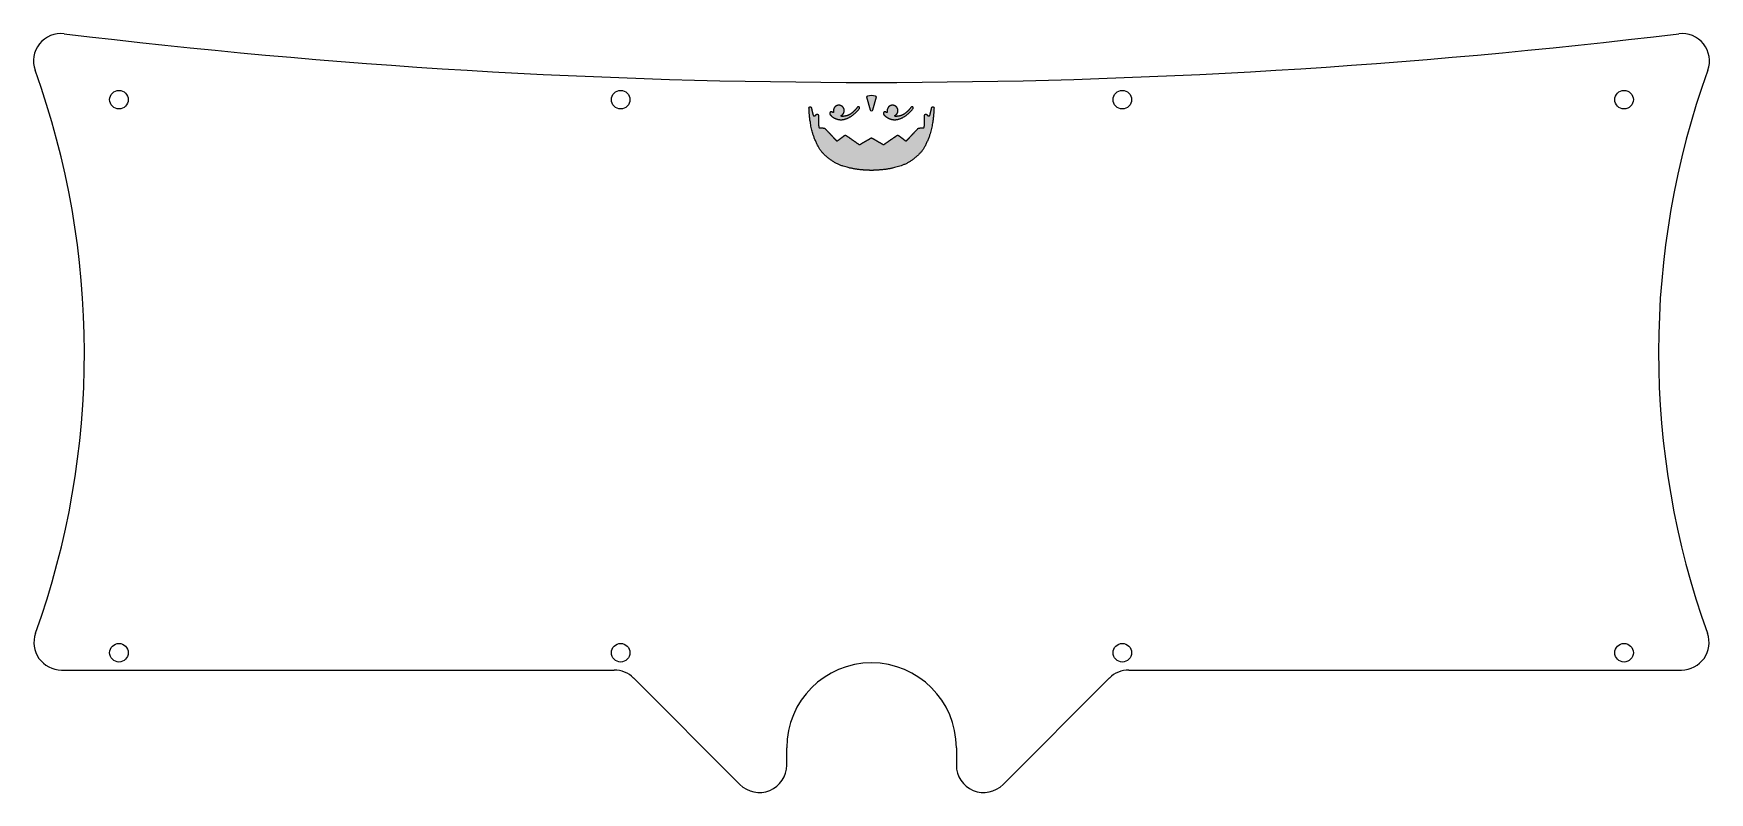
# Model space of a CAD drawing. Header units: millimetres. Extents: x -368 to 20, y -37 to 139.
import ezdxf

# ---------------------------------------------------------------- set-up
doc = ezdxf.new("R2010")
doc.units = ezdxf.units.MM
doc.header["$MEASUREMENT"] = 0
doc.layers.add('Area Engraving', color=1, linetype='Continuous')

msp = doc.modelspace()

# ---------------------------------------------------------------- hatches: boundary and pattern name
at = {"layer": 'Area Engraving', "linetype": 'Continuous'}
h = msp.add_hatch(color=256, dxfattribs=at)
h.dxf.hatch_style = 1
edge = h.paths.add_edge_path()
edge.add_spline(control_points=[(-173.83, 107.16), (-173.81, 107.16), (-173.74, 107.16), (-173.61, 107.17), (-173.36, 107.18), (-172.97, 107.19), (-172.51, 107.22), (-172.04, 107.25), (-171.56, 107.29), (-171.1, 107.33), (-170.66, 107.38), (-170.24, 107.44), (-169.83, 107.51), (-169.43, 107.59), (-169.03, 107.67), (-168.62, 107.76), (-168.2, 107.87), (-167.77, 107.98), (-167.32, 108.12), (-166.85, 108.28), (-166.37, 108.46), (-165.89, 108.68), (-165.41, 108.93), (-164.93, 109.2), (-164.47, 109.51), (-164.04, 109.83), (-163.63, 110.15), (-163.26, 110.48), (-162.92, 110.79), (-162.62, 111.1), (-162.35, 111.4), (-162.1, 111.71), (-161.87, 112.05), (-161.64, 112.42), (-161.41, 112.84), (-161.18, 113.3), (-160.96, 113.8), (-160.74, 114.3), (-160.54, 114.79), (-160.37, 115.26), (-160.22, 115.68), (-160.1, 116.07), (-160.01, 116.43), (-159.93, 116.79), (-159.86, 117.15), (-159.79, 117.53), (-159.73, 117.91), (-159.67, 118.28), (-159.61, 118.61), (-159.57, 118.9), (-159.53, 119.16), (-159.5, 119.43), (-159.47, 119.74), (-159.44, 120.11), (-159.42, 120.53), (-159.39, 120.96), (-159.37, 121.26), (-159.36, 121.44), (-159.35, 121.54), (-159.35, 121.59)], knot_values=[21.38841, 21.38841, 21.38841, 21.38841, 21.38841, 21.38841, 21.406591, 21.424773, 21.442955, 21.461137, 21.479319, 21.4975, 21.515682, 21.533864, 21.552046, 21.570228, 21.58841, 21.606591, 21.624773, 21.642955, 21.661137, 21.679319, 21.6975, 21.715682, 21.733864, 21.752046, 21.770228, 21.78841, 21.806591, 21.824773, 21.842955, 21.861137, 21.879319, 21.8975, 21.915682, 21.933864, 21.952046, 21.970228, 21.98841, 22.006591, 22.024773, 22.042955, 22.061137, 22.079319, 22.0975, 22.115682, 22.133864, 22.152046, 22.170228, 22.18841, 22.206591, 22.224773, 22.242955, 22.261137, 22.279319, 22.2975, 22.315682, 22.333864, 22.352046, 22.370228, 22.38841, 22.38841, 22.38841, 22.38841, 22.38841, 22.38841], weights=[1, 1, 1, 1, 1, 1, 1, 1, 1, 1, 1, 1, 1, 1, 1, 1, 1, 1, 1, 1, 1, 1, 1, 1, 1, 1, 1, 1, 1, 1, 1, 1, 1, 1, 1, 1, 1, 1, 1, 1, 1, 1, 1, 1, 1, 1, 1, 1, 1, 1, 1, 1, 1, 1, 1, 1, 1, 1, 1, 1], degree=5, periodic=0)
edge.add_spline(control_points=[(-159.35, 121.59), (-159.35, 121.67), (-159.37, 121.75), (-159.43, 121.82), (-159.51, 121.86), (-159.59, 121.87), (-159.67, 121.88), (-159.76, 121.86), (-159.83, 121.81), (-159.88, 121.74), (-159.89, 121.66)], knot_values=[22.38841, 22.38841, 22.38841, 22.38841, 22.38841, 22.38841, 23.861881, 23.861881, 23.861881, 23.861881, 23.861881, 25.335352, 25.335352, 25.335352, 25.335352, 25.335352, 25.335352], weights=[1, 0.896266, 0.844399, 0.844399, 0.896266, 1, 0.896266, 0.844399, 0.844399, 0.896266, 1], degree=5, periodic=0)
edge.add_spline(control_points=[(-159.89, 121.66), (-159.97, 121.32), (-160.05, 120.98), (-160.13, 120.64), (-160.21, 120.31), (-160.29, 119.97)], knot_values=[25.335352, 25.335352, 25.335352, 25.335352, 25.335352, 25.335352, 26.335352, 26.335352, 26.335352, 26.335352, 26.335352, 26.335352], weights=[1, 1, 1, 1, 1, 1], degree=5, periodic=0)
edge.add_spline(control_points=[(-160.29, 119.97), (-160.31, 119.91), (-160.33, 119.86), (-160.37, 119.82), (-160.42, 119.78), (-160.48, 119.77), (-160.53, 119.75), (-160.59, 119.75), (-160.65, 119.76), (-160.7, 119.78), (-160.74, 119.82)], knot_values=[26.335352, 26.335352, 26.335352, 26.335352, 26.335352, 26.335352, 27.363672, 27.363672, 27.363672, 27.363672, 27.363672, 28.391991, 28.391991, 28.391991, 28.391991, 28.391991, 28.391991], weights=[1, 0.948282, 0.922424, 0.922424, 0.948282, 1, 0.948282, 0.922424, 0.922424, 0.948282, 1], degree=5, periodic=0)
edge.add_spline(control_points=[(-160.74, 119.82), (-160.81, 119.88), (-160.87, 119.94), (-160.94, 119.99), (-161, 120.05), (-161.07, 120.1)], knot_values=[28.391991, 28.391991, 28.391991, 28.391991, 28.391991, 28.391991, 29.391991, 29.391991, 29.391991, 29.391991, 29.391991, 29.391991], weights=[1, 1, 1, 1, 1, 1], degree=5, periodic=0)
edge.add_spline(control_points=[(-161.07, 120.1), (-161.11, 120.15), (-161.17, 120.17), (-161.24, 120.18), (-161.3, 120.17), (-161.36, 120.15), (-161.41, 120.12), (-161.46, 120.08), (-161.5, 120.03), (-161.52, 119.97), (-161.52, 119.91)], knot_values=[29.391991, 29.391991, 29.391991, 29.391991, 29.391991, 29.391991, 30.521401, 30.521401, 30.521401, 30.521401, 30.521401, 31.650811, 31.650811, 31.650811, 31.650811, 31.650811, 31.650811], weights=[1, 0.937899, 0.906848, 0.906848, 0.937899, 1, 0.937899, 0.906848, 0.906848, 0.937899, 1], degree=5, periodic=0)
edge.add_spline(control_points=[(-161.52, 119.91), (-161.54, 119.38), (-161.55, 118.85), (-161.57, 118.32), (-161.58, 117.8), (-161.6, 117.27)], knot_values=[31.650811, 31.650811, 31.650811, 31.650811, 31.650811, 31.650811, 32.650811, 32.650811, 32.650811, 32.650811, 32.650811, 32.650811], weights=[1, 1, 1, 1, 1, 1], degree=5, periodic=0)
edge.add_spline(control_points=[(-161.6, 117.27), (-161.6, 117.19), (-161.64, 117.1), (-161.7, 117.04), (-161.78, 117.01), (-161.86, 117)], knot_values=[32.650811, 32.650811, 32.650811, 32.650811, 32.650811, 32.650811, 34.157152, 34.157152, 34.157152, 34.157152, 34.157152, 34.157152], weights=[1, 0.89181, 0.837715, 0.837715, 0.89181, 1], degree=5, periodic=0)
edge.add_spline(control_points=[(-161.86, 117), (-162.06, 117), (-162.25, 116.99), (-162.45, 116.98), (-162.64, 116.98), (-162.84, 116.97)], knot_values=[34.157152, 34.157152, 34.157152, 34.157152, 34.157152, 34.157152, 35.157152, 35.157152, 35.157152, 35.157152, 35.157152, 35.157152], weights=[1, 1, 1, 1, 1, 1], degree=5, periodic=0)
edge.add_spline(control_points=[(-162.84, 116.97), (-162.88, 116.97), (-162.92, 116.96), (-162.96, 116.94), (-163, 116.91), (-163.03, 116.88)], knot_values=[35.157152, 35.157152, 35.157152, 35.157152, 35.157152, 35.157152, 35.934827, 35.934827, 35.934827, 35.934827, 35.934827, 35.934827], weights=[1, 0.97014, 0.95521, 0.95521, 0.97014, 1], degree=5, periodic=0)
edge.add_spline(control_points=[(-163.03, 116.88), (-163.55, 116.33), (-164.08, 115.77), (-164.61, 115.22), (-165.13, 114.66), (-165.66, 114.1)], knot_values=[35.934827, 35.934827, 35.934827, 35.934827, 35.934827, 35.934827, 36.934827, 36.934827, 36.934827, 36.934827, 36.934827, 36.934827], weights=[1, 1, 1, 1, 1, 1], degree=5, periodic=0)
edge.add_spline(control_points=[(-165.66, 114.1), (-165.71, 114.04), (-165.79, 114), (-165.88, 114), (-165.96, 114.02), (-166.02, 114.07)], knot_values=[36.934827, 36.934827, 36.934827, 36.934827, 36.934827, 36.934827, 38.392294, 38.392294, 38.392294, 38.392294, 38.392294, 38.392294], weights=[1, 0.898407, 0.847611, 0.847611, 0.898407, 1], degree=5, periodic=0)
edge.add_spline(control_points=[(-166.02, 114.07), (-166.34, 114.31), (-166.65, 114.55), (-166.97, 114.78), (-167.28, 115.02), (-167.6, 115.26)], knot_values=[38.392294, 38.392294, 38.392294, 38.392294, 38.392294, 38.392294, 39.392294, 39.392294, 39.392294, 39.392294, 39.392294, 39.392294], weights=[1, 1, 1, 1, 1, 1], degree=5, periodic=0)
edge.add_spline(control_points=[(-167.6, 115.26), (-167.65, 115.3), (-167.72, 115.32), (-167.79, 115.32), (-167.86, 115.3), (-167.92, 115.26)], knot_values=[39.392294, 39.392294, 39.392294, 39.392294, 39.392294, 39.392294, 40.643805, 40.643805, 40.643805, 40.643805, 40.643805, 40.643805], weights=[1, 0.924208, 0.886313, 0.886313, 0.924208, 1], degree=5, periodic=0)
edge.add_spline(control_points=[(-167.92, 115.26), (-168.51, 114.85), (-169.11, 114.44), (-169.7, 114.02), (-170.3, 113.61), (-170.89, 113.2)], knot_values=[40.643805, 40.643805, 40.643805, 40.643805, 40.643805, 40.643805, 41.643805, 41.643805, 41.643805, 41.643805, 41.643805, 41.643805], weights=[1, 1, 1, 1, 1, 1], degree=5, periodic=0)
edge.add_spline(control_points=[(-170.89, 113.2), (-170.94, 113.16), (-171.01, 113.14), (-171.07, 113.14), (-171.13, 113.15), (-171.19, 113.19)], knot_values=[41.643805, 41.643805, 41.643805, 41.643805, 41.643805, 41.643805, 42.776819, 42.776819, 42.776819, 42.776819, 42.776819, 42.776819], weights=[1, 0.937512, 0.906268, 0.906268, 0.937512, 1], degree=5, periodic=0)
edge.add_spline(control_points=[(-171.19, 113.19), (-171.69, 113.48), (-172.19, 113.77), (-172.69, 114.06), (-173.19, 114.35), (-173.69, 114.64)], knot_values=[42.776819, 42.776819, 42.776819, 42.776819, 42.776819, 42.776819, 43.776819, 43.776819, 43.776819, 43.776819, 43.776819, 43.776819], weights=[1, 1, 1, 1, 1, 1], degree=5, periodic=0)
edge.add_spline(control_points=[(-173.69, 114.64), (-173.74, 114.67), (-173.8, 114.69), (-173.86, 114.69), (-173.92, 114.67), (-173.97, 114.64)], knot_values=[43.776819, 43.776819, 43.776819, 43.776819, 43.776819, 43.776819, 44.829354, 44.829354, 44.829354, 44.829354, 44.829354, 44.829354], weights=[1, 0.945875, 0.918813, 0.918813, 0.945875, 1], degree=5, periodic=0)
edge.add_spline(control_points=[(-173.97, 114.64), (-174.47, 114.35), (-174.97, 114.06), (-175.47, 113.77), (-175.97, 113.48), (-176.47, 113.19)], knot_values=[44.829354, 44.829354, 44.829354, 44.829354, 44.829354, 44.829354, 45.829354, 45.829354, 45.829354, 45.829354, 45.829354, 45.829354], weights=[1, 1, 1, 1, 1, 1], degree=5, periodic=0)
edge.add_spline(control_points=[(-176.47, 113.19), (-176.53, 113.15), (-176.59, 113.14), (-176.66, 113.14), (-176.72, 113.16), (-176.77, 113.2)], knot_values=[0, 0, 0, 0, 0, 0, 1.133014, 1.133014, 1.133014, 1.133014, 1.133014, 1.133014], weights=[1, 0.937512, 0.906268, 0.906268, 0.937512, 1], degree=5, periodic=0)
edge.add_spline(control_points=[(-176.77, 113.2), (-177.36, 113.61), (-177.96, 114.02), (-178.55, 114.44), (-179.15, 114.85), (-179.74, 115.26)], knot_values=[1.133014, 1.133014, 1.133014, 1.133014, 1.133014, 1.133014, 2.133014, 2.133014, 2.133014, 2.133014, 2.133014, 2.133014], weights=[1, 1, 1, 1, 1, 1], degree=5, periodic=0)
edge.add_spline(control_points=[(-179.74, 115.26), (-179.8, 115.3), (-179.87, 115.32), (-179.94, 115.32), (-180.01, 115.3), (-180.07, 115.26)], knot_values=[2.133014, 2.133014, 2.133014, 2.133014, 2.133014, 2.133014, 3.384525, 3.384525, 3.384525, 3.384525, 3.384525, 3.384525], weights=[1, 0.924208, 0.886313, 0.886313, 0.924208, 1], degree=5, periodic=0)
edge.add_spline(control_points=[(-180.07, 115.26), (-180.38, 115.02), (-180.69, 114.78), (-181.01, 114.55), (-181.32, 114.31), (-181.64, 114.07)], knot_values=[3.384525, 3.384525, 3.384525, 3.384525, 3.384525, 3.384525, 4.384525, 4.384525, 4.384525, 4.384525, 4.384525, 4.384525], weights=[1, 1, 1, 1, 1, 1], degree=5, periodic=0)
edge.add_spline(control_points=[(-181.64, 114.07), (-181.7, 114.02), (-181.79, 114), (-181.87, 114), (-181.95, 114.04), (-182, 114.1)], knot_values=[4.384525, 4.384525, 4.384525, 4.384525, 4.384525, 4.384525, 5.841992, 5.841992, 5.841992, 5.841992, 5.841992, 5.841992], weights=[1, 0.898407, 0.847611, 0.847611, 0.898407, 1], degree=5, periodic=0)
edge.add_spline(control_points=[(-182, 114.1), (-182.53, 114.66), (-183.06, 115.22), (-183.58, 115.77), (-184.11, 116.33), (-184.64, 116.88)], knot_values=[5.841992, 5.841992, 5.841992, 5.841992, 5.841992, 5.841992, 6.841992, 6.841992, 6.841992, 6.841992, 6.841992, 6.841992], weights=[1, 1, 1, 1, 1, 1], degree=5, periodic=0)
edge.add_spline(control_points=[(-184.64, 116.88), (-184.67, 116.91), (-184.7, 116.94), (-184.74, 116.96), (-184.78, 116.97), (-184.83, 116.97)], knot_values=[6.841992, 6.841992, 6.841992, 6.841992, 6.841992, 6.841992, 7.619667, 7.619667, 7.619667, 7.619667, 7.619667, 7.619667], weights=[1, 0.97014, 0.95521, 0.95521, 0.97014, 1], degree=5, periodic=0)
edge.add_spline(control_points=[(-184.83, 116.97), (-185.02, 116.98), (-185.22, 116.98), (-185.41, 116.99), (-185.6, 117), (-185.8, 117)], knot_values=[7.619667, 7.619667, 7.619667, 7.619667, 7.619667, 7.619667, 8.619667, 8.619667, 8.619667, 8.619667, 8.619667, 8.619667], weights=[1, 1, 1, 1, 1, 1], degree=5, periodic=0)
edge.add_spline(control_points=[(-185.8, 117), (-185.88, 117.01), (-185.96, 117.04), (-186.03, 117.1), (-186.06, 117.19), (-186.06, 117.27)], knot_values=[8.619667, 8.619667, 8.619667, 8.619667, 8.619667, 8.619667, 10.126008, 10.126008, 10.126008, 10.126008, 10.126008, 10.126008], weights=[1, 0.89181, 0.837715, 0.837715, 0.89181, 1], degree=5, periodic=0)
edge.add_spline(control_points=[(-186.06, 117.27), (-186.08, 117.8), (-186.09, 118.32), (-186.11, 118.85), (-186.12, 119.38), (-186.14, 119.91)], knot_values=[10.126008, 10.126008, 10.126008, 10.126008, 10.126008, 10.126008, 11.126008, 11.126008, 11.126008, 11.126008, 11.126008, 11.126008], weights=[1, 1, 1, 1, 1, 1], degree=5, periodic=0)
edge.add_spline(control_points=[(-186.14, 119.91), (-186.14, 119.97), (-186.16, 120.03), (-186.2, 120.08), (-186.25, 120.12), (-186.31, 120.15), (-186.36, 120.17), (-186.43, 120.18), (-186.49, 120.17), (-186.55, 120.15), (-186.6, 120.1)], knot_values=[11.126008, 11.126008, 11.126008, 11.126008, 11.126008, 11.126008, 12.255418, 12.255418, 12.255418, 12.255418, 12.255418, 13.384828, 13.384828, 13.384828, 13.384828, 13.384828, 13.384828], weights=[1, 0.937899, 0.906848, 0.906848, 0.937899, 1, 0.937899, 0.906848, 0.906848, 0.937899, 1], degree=5, periodic=0)
edge.add_spline(control_points=[(-186.6, 120.1), (-186.66, 120.05), (-186.73, 119.99), (-186.79, 119.94), (-186.86, 119.88), (-186.92, 119.82)], knot_values=[13.384828, 13.384828, 13.384828, 13.384828, 13.384828, 13.384828, 14.384828, 14.384828, 14.384828, 14.384828, 14.384828, 14.384828], weights=[1, 1, 1, 1, 1, 1], degree=5, periodic=0)
edge.add_spline(control_points=[(-186.92, 119.82), (-186.96, 119.78), (-187.02, 119.76), (-187.07, 119.75), (-187.13, 119.75), (-187.18, 119.77), (-187.24, 119.78), (-187.29, 119.82), (-187.33, 119.86), (-187.36, 119.91), (-187.37, 119.97)], knot_values=[14.384828, 14.384828, 14.384828, 14.384828, 14.384828, 14.384828, 15.413147, 15.413147, 15.413147, 15.413147, 15.413147, 16.441467, 16.441467, 16.441467, 16.441467, 16.441467, 16.441467], weights=[1, 0.948282, 0.922424, 0.922424, 0.948282, 1, 0.948282, 0.922424, 0.922424, 0.948282, 1], degree=5, periodic=0)
edge.add_spline(control_points=[(-187.37, 119.97), (-187.45, 120.31), (-187.53, 120.64), (-187.61, 120.98), (-187.69, 121.32), (-187.77, 121.66)], knot_values=[16.441467, 16.441467, 16.441467, 16.441467, 16.441467, 16.441467, 17.441467, 17.441467, 17.441467, 17.441467, 17.441467, 17.441467], weights=[1, 1, 1, 1, 1, 1], degree=5, periodic=0)
edge.add_spline(control_points=[(-187.77, 121.66), (-187.79, 121.74), (-187.83, 121.81), (-187.91, 121.86), (-187.99, 121.88), (-188.07, 121.87), (-188.15, 121.86), (-188.23, 121.82), (-188.29, 121.75), (-188.31, 121.67), (-188.31, 121.59)], knot_values=[17.441467, 17.441467, 17.441467, 17.441467, 17.441467, 17.441467, 18.914938, 18.914938, 18.914938, 18.914938, 18.914938, 20.38841, 20.38841, 20.38841, 20.38841, 20.38841, 20.38841], weights=[1, 0.896266, 0.844399, 0.844399, 0.896266, 1, 0.896266, 0.844399, 0.844399, 0.896266, 1], degree=5, periodic=0)
edge.add_spline(control_points=[(-188.31, 121.59), (-188.31, 121.54), (-188.3, 121.44), (-188.29, 121.26), (-188.27, 120.96), (-188.25, 120.53), (-188.22, 120.11), (-188.19, 119.74), (-188.16, 119.43), (-188.13, 119.16), (-188.1, 118.9), (-188.05, 118.61), (-187.99, 118.28), (-187.93, 117.91), (-187.87, 117.53), (-187.8, 117.15), (-187.73, 116.79), (-187.65, 116.43), (-187.56, 116.07), (-187.44, 115.68), (-187.3, 115.26), (-187.12, 114.79), (-186.92, 114.3), (-186.71, 113.8), (-186.48, 113.3), (-186.25, 112.84), (-186.02, 112.42), (-185.79, 112.05), (-185.56, 111.71), (-185.31, 111.4), (-185.04, 111.1), (-184.74, 110.79), (-184.4, 110.48), (-184.03, 110.15), (-183.62, 109.83), (-183.19, 109.51), (-182.73, 109.2), (-182.26, 108.93), (-181.77, 108.68), (-181.29, 108.46), (-180.81, 108.28), (-180.34, 108.12), (-179.89, 107.98), (-179.46, 107.87), (-179.04, 107.76), (-178.64, 107.67), (-178.24, 107.59), (-177.84, 107.51), (-177.43, 107.44), (-177, 107.38), (-176.56, 107.33), (-176.1, 107.29), (-175.62, 107.25), (-175.15, 107.22), (-174.7, 107.19), (-174.3, 107.18), (-174.05, 107.17), (-173.92, 107.17), (-173.86, 107.16), (-173.83, 107.16)], knot_values=[20.38841, 20.38841, 20.38841, 20.38841, 20.38841, 20.38841, 20.406591, 20.424773, 20.442955, 20.461137, 20.479319, 20.4975, 20.515682, 20.533864, 20.552046, 20.570228, 20.58841, 20.606591, 20.624773, 20.642955, 20.661137, 20.679319, 20.6975, 20.715682, 20.733864, 20.752046, 20.770228, 20.78841, 20.806591, 20.824773, 20.842955, 20.861137, 20.879319, 20.8975, 20.915682, 20.933864, 20.952046, 20.970228, 20.98841, 21.006591, 21.024773, 21.042955, 21.061137, 21.079319, 21.0975, 21.115682, 21.133864, 21.152046, 21.170228, 21.18841, 21.206591, 21.224773, 21.242955, 21.261137, 21.279319, 21.2975, 21.315682, 21.333864, 21.352046, 21.370228, 21.38841, 21.38841, 21.38841, 21.38841, 21.38841, 21.38841], weights=[1, 1, 1, 1, 1, 1, 1, 1, 1, 1, 1, 1, 1, 1, 1, 1, 1, 1, 1, 1, 1, 1, 1, 1, 1, 1, 1, 1, 1, 1, 1, 1, 1, 1, 1, 1, 1, 1, 1, 1, 1, 1, 1, 1, 1, 1, 1, 1, 1, 1, 1, 1, 1, 1, 1, 1, 1, 1, 1, 1], degree=5, periodic=0)
edge = h.paths.add_edge_path()
edge.add_spline(control_points=[(-180.77, 119.91), (-180.45, 120.1), (-180.2, 120.39), (-180.07, 120.77), (-180.1, 121.16), (-180.25, 121.5), (-180.41, 121.84), (-180.68, 122.13), (-181.04, 122.29), (-181.43, 122.3), (-181.78, 122.18), (-182.14, 122.07), (-182.45, 121.83), (-182.64, 121.48), (-182.7, 121.09), (-182.62, 120.73)], knot_values=[5.5862, 5.5862, 5.5862, 5.5862, 5.5862, 5.5862, 7.054159, 7.054159, 7.054159, 7.054159, 7.054159, 8.522119, 8.522119, 8.522119, 8.522119, 8.522119, 9.990079, 9.990079, 9.990079, 9.990079, 9.990079, 9.990079], weights=[1, 0.897006, 0.845509, 0.845509, 0.897006, 1, 0.897006, 0.845509, 0.845509, 0.897006, 1, 0.897006, 0.845509, 0.845509, 0.897006, 1], degree=5, periodic=0)
edge.add_spline(control_points=[(-182.62, 120.73), (-182.61, 120.69), (-182.61, 120.66), (-182.63, 120.62), (-182.65, 120.6), (-182.69, 120.58), (-182.72, 120.56), (-182.75, 120.56), (-182.79, 120.56), (-182.83, 120.58), (-182.85, 120.6)], knot_values=[3.003837, 3.003837, 3.003837, 3.003837, 3.003837, 3.003837, 4.295018, 4.295018, 4.295018, 4.295018, 4.295018, 5.5862, 5.5862, 5.5862, 5.5862, 5.5862, 5.5862], weights=[1, 0.919498, 0.879247, 0.879247, 0.919498, 1, 0.919498, 0.879247, 0.879247, 0.919498, 1], degree=5, periodic=0)
edge.add_spline(control_points=[(-182.85, 120.6), (-182.93, 120.69), (-183.05, 120.74), (-183.17, 120.75), (-183.29, 120.71), (-183.38, 120.63), (-183.47, 120.55), (-183.53, 120.45), (-183.54, 120.32), (-183.51, 120.2), (-183.44, 120.1)], knot_values=[0, 0, 0, 0, 0, 0, 1.501918, 1.501918, 1.501918, 1.501918, 1.501918, 3.003837, 3.003837, 3.003837, 3.003837, 3.003837, 3.003837], weights=[1, 0.892414, 0.838621, 0.838621, 0.892414, 1, 0.892414, 0.838621, 0.838621, 0.892414, 1], degree=5, periodic=0)
edge.add_spline(control_points=[(-183.44, 120.1), (-183.4, 120.05), (-183.32, 119.95), (-183.19, 119.81), (-183, 119.64), (-182.74, 119.45), (-182.46, 119.29), (-182.17, 119.16), (-181.87, 119.05), (-181.57, 118.96), (-181.28, 118.91), (-180.98, 118.88), (-180.68, 118.89), (-180.38, 118.93), (-180.08, 118.99), (-179.8, 119.08), (-179.52, 119.18), (-179.27, 119.29), (-179.02, 119.41), (-178.78, 119.55), (-178.53, 119.7), (-178.27, 119.88), (-178, 120.09), (-177.71, 120.33), (-177.42, 120.59), (-177.14, 120.87), (-176.92, 121.11), (-176.78, 121.29), (-176.69, 121.41), (-176.64, 121.47)], knot_values=[16.783796, 16.783796, 16.783796, 16.783796, 16.783796, 16.783796, 16.823796, 16.863796, 16.903796, 16.943796, 16.983796, 17.023796, 17.063796, 17.103796, 17.143796, 17.183796, 17.223796, 17.263796, 17.303796, 17.343796, 17.383796, 17.423796, 17.463796, 17.503796, 17.543796, 17.583796, 17.623796, 17.663796, 17.703796, 17.743796, 17.783796, 17.783796, 17.783796, 17.783796, 17.783796, 17.783796], weights=[1, 1, 1, 1, 1, 1, 1, 1, 1, 1, 1, 1, 1, 1, 1, 1, 1, 1, 1, 1, 1, 1, 1, 1, 1, 1, 1, 1, 1, 1], degree=5, periodic=0)
edge.add_spline(control_points=[(-176.64, 121.47), (-176.59, 121.54), (-176.57, 121.63), (-176.58, 121.73), (-176.63, 121.8), (-176.7, 121.86), (-176.77, 121.91), (-176.86, 121.93), (-176.95, 121.92), (-177.03, 121.87), (-177.08, 121.8)], knot_values=[13.65756, 13.65756, 13.65756, 13.65756, 13.65756, 13.65756, 15.220678, 15.220678, 15.220678, 15.220678, 15.220678, 16.783796, 16.783796, 16.783796, 16.783796, 16.783796, 16.783796], weights=[1, 0.883927, 0.82589, 0.82589, 0.883927, 1, 0.883927, 0.82589, 0.82589, 0.883927, 1], degree=5, periodic=0)
edge.add_spline(control_points=[(-177.08, 121.8), (-177.12, 121.75), (-177.2, 121.64), (-177.32, 121.49), (-177.48, 121.3), (-177.69, 121.08), (-177.9, 120.86), (-178.11, 120.66), (-178.32, 120.48), (-178.55, 120.31), (-178.77, 120.16), (-179.01, 120.03), (-179.26, 119.91), (-179.53, 119.82), (-179.8, 119.76), (-180.09, 119.71), (-180.33, 119.68), (-180.51, 119.66), (-180.64, 119.66), (-180.7, 119.65)], knot_values=[12.65756, 12.65756, 12.65756, 12.65756, 12.65756, 12.65756, 12.724227, 12.790894, 12.85756, 12.924227, 12.990894, 13.05756, 13.124227, 13.190894, 13.25756, 13.324227, 13.390894, 13.45756, 13.524227, 13.590894, 13.65756, 13.65756, 13.65756, 13.65756, 13.65756, 13.65756], weights=[1, 1, 1, 1, 1, 1, 1, 1, 1, 1, 1, 1, 1, 1, 1, 1, 1, 1, 1, 1], degree=5, periodic=0)
edge.add_spline(control_points=[(-180.7, 119.65), (-180.73, 119.65), (-180.77, 119.66), (-180.8, 119.68), (-180.83, 119.72), (-180.84, 119.75), (-180.85, 119.79), (-180.85, 119.83), (-180.83, 119.86), (-180.81, 119.89), (-180.77, 119.91)], knot_values=[9.990079, 9.990079, 9.990079, 9.990079, 9.990079, 9.990079, 11.32382, 11.32382, 11.32382, 11.32382, 11.32382, 12.65756, 12.65756, 12.65756, 12.65756, 12.65756, 12.65756], weights=[1, 0.914305, 0.871457, 0.871457, 0.914305, 1, 0.914305, 0.871457, 0.871457, 0.914305, 1], degree=5, periodic=0)
h.paths.add_polyline_path([(-172.77, 124.09, 0.417598), (-172.96, 124.43, 0.125787), (-174.7, 124.43, 0.417598), (-174.9, 124.09), (-174.1, 121.11, 0.767327), (-173.57, 121.11)])
edge = h.paths.add_edge_path()
edge.add_spline(control_points=[(-168.33, 119.91), (-168.01, 120.1), (-167.75, 120.39), (-167.63, 120.77), (-167.66, 121.16), (-167.81, 121.5), (-167.96, 121.84), (-168.23, 122.13), (-168.6, 122.29), (-168.99, 122.3), (-169.34, 122.18), (-169.7, 122.07), (-170.01, 121.83), (-170.2, 121.48), (-170.25, 121.09), (-170.18, 120.73)], knot_values=[5.5862, 5.5862, 5.5862, 5.5862, 5.5862, 5.5862, 7.054159, 7.054159, 7.054159, 7.054159, 7.054159, 8.522119, 8.522119, 8.522119, 8.522119, 8.522119, 9.990079, 9.990079, 9.990079, 9.990079, 9.990079, 9.990079], weights=[1, 0.897006, 0.845509, 0.845509, 0.897006, 1, 0.897006, 0.845509, 0.845509, 0.897006, 1, 0.897006, 0.845509, 0.845509, 0.897006, 1], degree=5, periodic=0)
edge.add_spline(control_points=[(-170.18, 120.73), (-170.17, 120.69), (-170.17, 120.66), (-170.19, 120.62), (-170.21, 120.6), (-170.24, 120.58), (-170.28, 120.56), (-170.31, 120.56), (-170.35, 120.56), (-170.38, 120.58), (-170.41, 120.6)], knot_values=[3.003837, 3.003837, 3.003837, 3.003837, 3.003837, 3.003837, 4.295018, 4.295018, 4.295018, 4.295018, 4.295018, 5.5862, 5.5862, 5.5862, 5.5862, 5.5862, 5.5862], weights=[1, 0.919498, 0.879247, 0.879247, 0.919498, 1, 0.919498, 0.879247, 0.879247, 0.919498, 1], degree=5, periodic=0)
edge.add_spline(control_points=[(-170.41, 120.6), (-170.49, 120.69), (-170.6, 120.74), (-170.73, 120.75), (-170.85, 120.71), (-170.94, 120.63), (-171.03, 120.55), (-171.09, 120.45), (-171.1, 120.32), (-171.07, 120.2), (-171, 120.1)], knot_values=[0, 0, 0, 0, 0, 0, 1.501918, 1.501918, 1.501918, 1.501918, 1.501918, 3.003837, 3.003837, 3.003837, 3.003837, 3.003837, 3.003837], weights=[1, 0.892414, 0.838621, 0.838621, 0.892414, 1, 0.892414, 0.838621, 0.838621, 0.892414, 1], degree=5, periodic=0)
edge.add_spline(control_points=[(-171, 120.1), (-170.96, 120.05), (-170.88, 119.95), (-170.75, 119.81), (-170.56, 119.64), (-170.3, 119.45), (-170.02, 119.29), (-169.73, 119.16), (-169.43, 119.05), (-169.13, 118.96), (-168.83, 118.91), (-168.53, 118.88), (-168.23, 118.89), (-167.93, 118.93), (-167.64, 118.99), (-167.35, 119.08), (-167.08, 119.18), (-166.82, 119.29), (-166.58, 119.41), (-166.34, 119.55), (-166.09, 119.7), (-165.83, 119.88), (-165.56, 120.09), (-165.27, 120.33), (-164.98, 120.59), (-164.69, 120.87), (-164.48, 121.11), (-164.34, 121.29), (-164.24, 121.41), (-164.2, 121.47)], knot_values=[16.783796, 16.783796, 16.783796, 16.783796, 16.783796, 16.783796, 16.823796, 16.863796, 16.903796, 16.943796, 16.983796, 17.023796, 17.063796, 17.103796, 17.143796, 17.183796, 17.223796, 17.263796, 17.303796, 17.343796, 17.383796, 17.423796, 17.463796, 17.503796, 17.543796, 17.583796, 17.623796, 17.663796, 17.703796, 17.743796, 17.783796, 17.783796, 17.783796, 17.783796, 17.783796, 17.783796], weights=[1, 1, 1, 1, 1, 1, 1, 1, 1, 1, 1, 1, 1, 1, 1, 1, 1, 1, 1, 1, 1, 1, 1, 1, 1, 1, 1, 1, 1, 1], degree=5, periodic=0)
edge.add_spline(control_points=[(-164.2, 121.47), (-164.15, 121.54), (-164.12, 121.63), (-164.14, 121.73), (-164.19, 121.8), (-164.26, 121.86), (-164.33, 121.91), (-164.42, 121.93), (-164.51, 121.92), (-164.59, 121.87), (-164.64, 121.8)], knot_values=[13.65756, 13.65756, 13.65756, 13.65756, 13.65756, 13.65756, 15.220678, 15.220678, 15.220678, 15.220678, 15.220678, 16.783796, 16.783796, 16.783796, 16.783796, 16.783796, 16.783796], weights=[1, 0.883927, 0.82589, 0.82589, 0.883927, 1, 0.883927, 0.82589, 0.82589, 0.883927, 1], degree=5, periodic=0)
edge.add_spline(control_points=[(-164.64, 121.8), (-164.68, 121.75), (-164.76, 121.64), (-164.88, 121.49), (-165.04, 121.3), (-165.25, 121.08), (-165.45, 120.86), (-165.67, 120.66), (-165.88, 120.48), (-166.1, 120.31), (-166.33, 120.16), (-166.57, 120.03), (-166.82, 119.91), (-167.08, 119.82), (-167.36, 119.76), (-167.65, 119.71), (-167.89, 119.68), (-168.07, 119.66), (-168.19, 119.66), (-168.26, 119.65)], knot_values=[12.65756, 12.65756, 12.65756, 12.65756, 12.65756, 12.65756, 12.724227, 12.790894, 12.85756, 12.924227, 12.990894, 13.05756, 13.124227, 13.190894, 13.25756, 13.324227, 13.390894, 13.45756, 13.524227, 13.590894, 13.65756, 13.65756, 13.65756, 13.65756, 13.65756, 13.65756], weights=[1, 1, 1, 1, 1, 1, 1, 1, 1, 1, 1, 1, 1, 1, 1, 1, 1, 1, 1, 1], degree=5, periodic=0)
edge.add_spline(control_points=[(-168.26, 119.65), (-168.29, 119.65), (-168.33, 119.66), (-168.36, 119.68), (-168.38, 119.72), (-168.39, 119.75), (-168.4, 119.79), (-168.4, 119.83), (-168.39, 119.86), (-168.36, 119.89), (-168.33, 119.91)], knot_values=[9.990079, 9.990079, 9.990079, 9.990079, 9.990079, 9.990079, 11.32382, 11.32382, 11.32382, 11.32382, 11.32382, 12.65756, 12.65756, 12.65756, 12.65756, 12.65756, 12.65756], weights=[1, 0.914305, 0.871457, 0.871457, 0.914305, 1, 0.914305, 0.871457, 0.871457, 0.914305, 1], degree=5, periodic=0)

# ---------------------------------------------------------------- linework, layer by layer
for p, q in [((-361.47, -8.48), (-233.44, -8.48)), ((-228.95, -10.33), (-204.32, -34.97)), ((-143.34, -34.97), (-118.71, -10.33)), ((-114.22, -8.48), (13.81, -8.48)), ((-193.48, -30.48), (-193.48, -26.48)), ((-154.18, -26.48), (-154.18, -30.48))]:
    msp.add_line(p, q)
for centre in [(-348.14, 123.54), (-231.93, 123.54), (-115.73, 123.54), (0.48, 123.54), (-348.14, -4.48), (-231.93, -4.48), (-115.73, -4.48), (0.48, -4.48)]:
    msp.add_circle(centre, 2.15)
for centre, radius, start, end in [((-361.58, 132.49), 6.35, 83.1085, 199.8265), ((-173.83, 1685.87), 1558.34, 263.1085, 276.8915), ((13.91, 132.49), 6.35, -19.8265, 96.8915), ((-548.69, 65.03), 192.55, -19.7332, 19.8265), ((201.02, 65.03), 192.55, 160.1735, 199.7332), ((-361.47, -2.13), 6.35, 160.2668, 270), ((13.81, -2.13), 6.35, -90, 19.7332), ((-173.83, -26.48), 19.65, 0, 180), ((-233.44, -14.83), 6.35, 45, 90), ((-114.22, -14.83), 6.35, 90, 135), ((-199.83, -30.48), 6.35, 225, 360), ((-147.83, -30.48), 6.35, 180, 315)]:
    msp.add_arc(centre, radius, start, end)
at = {"layer": 'Area Engraving'}
msp.add_lwpolyline([(-174.9, 124.09, -0.417598), (-174.7, 124.43, -0.125787), (-172.96, 124.43, -0.417598), (-172.77, 124.09), (-173.57, 121.11, -0.767327), (-174.1, 121.11)], format="xyb", close=True, dxfattribs=at)
for points, weights, knots in [([(-176.47, 113.19), (-176.53, 113.15), (-176.59, 113.14), (-176.66, 113.14), (-176.72, 113.16), (-176.77, 113.2), (-177.36, 113.61), (-177.96, 114.02), (-178.55, 114.44), (-179.15, 114.85), (-179.74, 115.26), (-179.8, 115.3), (-179.87, 115.32), (-179.94, 115.32), (-180.01, 115.3), (-180.07, 115.26), (-180.38, 115.02), (-180.69, 114.78), (-181.01, 114.55), (-181.32, 114.31), (-181.64, 114.07), (-181.7, 114.02), (-181.79, 114), (-181.87, 114), (-181.95, 114.04), (-182, 114.1), (-182.53, 114.66), (-183.06, 115.22), (-183.58, 115.77), (-184.11, 116.33), (-184.64, 116.88), (-184.67, 116.91), (-184.7, 116.94), (-184.74, 116.96), (-184.78, 116.97), (-184.83, 116.97), (-185.02, 116.98), (-185.22, 116.98), (-185.41, 116.99), (-185.6, 117), (-185.8, 117), (-185.88, 117.01), (-185.96, 117.04), (-186.03, 117.1), (-186.06, 117.19), (-186.06, 117.27), (-186.08, 117.8), (-186.09, 118.32), (-186.11, 118.85), (-186.12, 119.38), (-186.14, 119.91), (-186.14, 119.97), (-186.16, 120.03), (-186.2, 120.08), (-186.25, 120.12), (-186.31, 120.15), (-186.36, 120.17), (-186.43, 120.18), (-186.49, 120.17), (-186.55, 120.15), (-186.6, 120.1), (-186.66, 120.05), (-186.73, 119.99), (-186.79, 119.94), (-186.86, 119.88), (-186.92, 119.82), (-186.96, 119.78), (-187.02, 119.76), (-187.07, 119.75), (-187.13, 119.75), (-187.18, 119.77), (-187.24, 119.78), (-187.29, 119.82), (-187.33, 119.86), (-187.36, 119.91), (-187.37, 119.97), (-187.45, 120.31), (-187.53, 120.64), (-187.61, 120.98), (-187.69, 121.32), (-187.77, 121.66), (-187.79, 121.74), (-187.83, 121.81), (-187.91, 121.86), (-187.99, 121.88), (-188.07, 121.87), (-188.15, 121.86), (-188.23, 121.82), (-188.29, 121.75), (-188.31, 121.67), (-188.31, 121.59), (-188.31, 121.54), (-188.3, 121.44), (-188.29, 121.26), (-188.27, 120.96), (-188.25, 120.53), (-188.22, 120.11), (-188.19, 119.74), (-188.16, 119.43), (-188.13, 119.16), (-188.1, 118.9), (-188.05, 118.61), (-187.99, 118.28), (-187.93, 117.91), (-187.87, 117.53), (-187.8, 117.15), (-187.73, 116.79), (-187.65, 116.43), (-187.56, 116.07), (-187.44, 115.68), (-187.3, 115.26), (-187.12, 114.79), (-186.92, 114.3), (-186.71, 113.8), (-186.48, 113.3), (-186.25, 112.84), (-186.02, 112.42), (-185.79, 112.05), (-185.56, 111.71), (-185.31, 111.4), (-185.04, 111.1), (-184.74, 110.79), (-184.4, 110.48), (-184.03, 110.15), (-183.62, 109.83), (-183.19, 109.51), (-182.73, 109.2), (-182.26, 108.93), (-181.77, 108.68), (-181.29, 108.46), (-180.81, 108.28), (-180.34, 108.12), (-179.89, 107.98), (-179.46, 107.87), (-179.04, 107.76), (-178.64, 107.67), (-178.24, 107.59), (-177.84, 107.51), (-177.43, 107.44), (-177, 107.38), (-176.56, 107.33), (-176.1, 107.29), (-175.62, 107.25), (-175.15, 107.22), (-174.7, 107.19), (-174.3, 107.18), (-174.05, 107.17), (-173.92, 107.17), (-173.86, 107.16), (-173.83, 107.16), (-173.81, 107.16), (-173.74, 107.16), (-173.61, 107.17), (-173.36, 107.18), (-172.97, 107.19), (-172.51, 107.22), (-172.04, 107.25), (-171.56, 107.29), (-171.1, 107.33), (-170.66, 107.38), (-170.24, 107.44), (-169.83, 107.51), (-169.43, 107.59), (-169.03, 107.67), (-168.62, 107.76), (-168.2, 107.87), (-167.77, 107.98), (-167.32, 108.12), (-166.85, 108.28), (-166.37, 108.46), (-165.89, 108.68), (-165.41, 108.93), (-164.93, 109.2), (-164.47, 109.51), (-164.04, 109.83), (-163.63, 110.15), (-163.26, 110.48), (-162.92, 110.79), (-162.62, 111.1), (-162.35, 111.4), (-162.1, 111.71), (-161.87, 112.05), (-161.64, 112.42), (-161.41, 112.84), (-161.18, 113.3), (-160.96, 113.8), (-160.74, 114.3), (-160.54, 114.79), (-160.37, 115.26), (-160.22, 115.68), (-160.1, 116.07), (-160.01, 116.43), (-159.93, 116.79), (-159.86, 117.15), (-159.79, 117.53), (-159.73, 117.91), (-159.67, 118.28), (-159.61, 118.61), (-159.57, 118.9), (-159.53, 119.16), (-159.5, 119.43), (-159.47, 119.74), (-159.44, 120.11), (-159.42, 120.53), (-159.39, 120.96), (-159.37, 121.26), (-159.36, 121.44), (-159.35, 121.54), (-159.35, 121.59), (-159.35, 121.67), (-159.37, 121.75), (-159.43, 121.82), (-159.51, 121.86), (-159.59, 121.87), (-159.67, 121.88), (-159.76, 121.86), (-159.83, 121.81), (-159.88, 121.74), (-159.89, 121.66), (-159.97, 121.32), (-160.05, 120.98), (-160.13, 120.64), (-160.21, 120.31), (-160.29, 119.97), (-160.31, 119.91), (-160.33, 119.86), (-160.37, 119.82), (-160.42, 119.78), (-160.48, 119.77), (-160.53, 119.75), (-160.59, 119.75), (-160.65, 119.76), (-160.7, 119.78), (-160.74, 119.82), (-160.81, 119.88), (-160.87, 119.94), (-160.94, 119.99), (-161, 120.05), (-161.07, 120.1), (-161.11, 120.15), (-161.17, 120.17), (-161.24, 120.18), (-161.3, 120.17), (-161.36, 120.15), (-161.41, 120.12), (-161.46, 120.08), (-161.5, 120.03), (-161.52, 119.97), (-161.52, 119.91), (-161.54, 119.38), (-161.55, 118.85), (-161.57, 118.32), (-161.58, 117.8), (-161.6, 117.27), (-161.6, 117.19), (-161.64, 117.1), (-161.7, 117.04), (-161.78, 117.01), (-161.86, 117), (-162.06, 117), (-162.25, 116.99), (-162.45, 116.98), (-162.64, 116.98), (-162.84, 116.97), (-162.88, 116.97), (-162.92, 116.96), (-162.96, 116.94), (-163, 116.91), (-163.03, 116.88), (-163.55, 116.33), (-164.08, 115.77), (-164.61, 115.22), (-165.13, 114.66), (-165.66, 114.1), (-165.71, 114.04), (-165.79, 114), (-165.88, 114), (-165.96, 114.02), (-166.02, 114.07), (-166.34, 114.31), (-166.65, 114.55), (-166.97, 114.78), (-167.28, 115.02), (-167.6, 115.26), (-167.65, 115.3), (-167.72, 115.32), (-167.79, 115.32), (-167.86, 115.3), (-167.92, 115.26), (-168.51, 114.85), (-169.11, 114.44), (-169.7, 114.02), (-170.3, 113.61), (-170.89, 113.2), (-170.94, 113.16), (-171.01, 113.14), (-171.07, 113.14), (-171.13, 113.15), (-171.19, 113.19), (-171.69, 113.48), (-172.19, 113.77), (-172.69, 114.06), (-173.19, 114.35), (-173.69, 114.64), (-173.74, 114.67), (-173.8, 114.69), (-173.86, 114.69), (-173.92, 114.67), (-173.97, 114.64), (-174.47, 114.35), (-174.97, 114.06), (-175.47, 113.77), (-175.97, 113.48), (-176.47, 113.19)], [1, 0.937512294393, 0.906268441589, 0.906268441589, 0.937512294393, 1, 1, 1, 1, 1, 1, 0.924208377858, 0.886312566786, 0.886312566786, 0.924208377858, 1, 1, 1, 1, 1, 1, 0.898407362062, 0.847611043093, 0.847611043093, 0.898407362062, 1, 1, 1, 1, 1, 1, 0.970140127416, 0.955210191124, 0.955210191124, 0.970140127416, 1, 1, 1, 1, 1, 1, 0.891809698712, 0.837714548068, 0.837714548068, 0.891809698712, 1, 1, 1, 1, 1, 1, 0.937898595176, 0.906847892764, 0.906847892764, 0.937898595176, 1, 0.937898595176, 0.906847892764, 0.906847892764, 0.937898595176, 1, 1, 1, 1, 1, 1, 0.948282496027, 0.922423744041, 0.922423744041, 0.948282496027, 1, 0.948282496027, 0.922423744041, 0.922423744041, 0.948282496027, 1, 1, 1, 1, 1, 1, 0.896266299652, 0.844399449478, 0.844399449478, 0.896266299652, 1, 0.896266299652, 0.844399449478, 0.844399449478, 0.896266299652, 1, 1, 1, 1, 1, 1, 1, 1, 1, 1, 1, 1, 1, 1, 1, 1, 1, 1, 1, 1, 1, 1, 1, 1, 1, 1, 1, 1, 1, 1, 1, 1, 1, 1, 1, 1, 1, 1, 1, 1, 1, 1, 1, 1, 1, 1, 1, 1, 1, 1, 1, 1, 1, 1, 1, 1, 1, 1, 1, 1, 1, 1, 1, 1, 1, 1, 1, 1, 1, 1, 1, 1, 1, 1, 1, 1, 1, 1, 1, 1, 1, 1, 1, 1, 1, 1, 1, 1, 1, 1, 1, 1, 1, 1, 1, 1, 1, 1, 1, 1, 1, 1, 1, 1, 1, 1, 1, 1, 1, 1, 1, 1, 1, 1, 1, 1, 1, 1, 1, 0.896266299652, 0.844399449478, 0.844399449478, 0.896266299652, 1, 0.896266299652, 0.844399449478, 0.844399449478, 0.896266299652, 1, 1, 1, 1, 1, 1, 0.948282496027, 0.922423744041, 0.922423744041, 0.948282496027, 1, 0.948282496027, 0.922423744041, 0.922423744041, 0.948282496027, 1, 1, 1, 1, 1, 1, 0.937898595176, 0.906847892764, 0.906847892764, 0.937898595176, 1, 0.937898595176, 0.906847892764, 0.906847892764, 0.937898595176, 1, 1, 1, 1, 1, 1, 0.891809698712, 0.837714548068, 0.837714548068, 0.891809698712, 1, 1, 1, 1, 1, 1, 0.970140127416, 0.955210191124, 0.955210191124, 0.970140127416, 1, 1, 1, 1, 1, 1, 0.898407362062, 0.847611043093, 0.847611043093, 0.898407362062, 1, 1, 1, 1, 1, 1, 0.924208377858, 0.886312566786, 0.886312566786, 0.924208377858, 1, 1, 1, 1, 1, 1, 0.937512294393, 0.906268441589, 0.906268441589, 0.937512294393, 1, 1, 1, 1, 1, 1, 0.945875244891, 0.918812867336, 0.918812867336, 0.945875244891, 1, 1, 1, 1, 1, 1], [0, 0, 0, 0, 0, 0, 1.133014, 1.133014, 1.133014, 1.133014, 1.133014, 2.133014, 2.133014, 2.133014, 2.133014, 2.133014, 3.384525, 3.384525, 3.384525, 3.384525, 3.384525, 4.384525, 4.384525, 4.384525, 4.384525, 4.384525, 5.841992, 5.841992, 5.841992, 5.841992, 5.841992, 6.841992, 6.841992, 6.841992, 6.841992, 6.841992, 7.619667, 7.619667, 7.619667, 7.619667, 7.619667, 8.619667, 8.619667, 8.619667, 8.619667, 8.619667, 10.126008, 10.126008, 10.126008, 10.126008, 10.126008, 11.126008, 11.126008, 11.126008, 11.126008, 11.126008, 12.255418, 12.255418, 12.255418, 12.255418, 12.255418, 13.384828, 13.384828, 13.384828, 13.384828, 13.384828, 14.384828, 14.384828, 14.384828, 14.384828, 14.384828, 15.413147, 15.413147, 15.413147, 15.413147, 15.413147, 16.441467, 16.441467, 16.441467, 16.441467, 16.441467, 17.441467, 17.441467, 17.441467, 17.441467, 17.441467, 18.914938, 18.914938, 18.914938, 18.914938, 18.914938, 20.38841, 20.38841, 20.38841, 20.38841, 20.38841, 20.406591, 20.424773, 20.442955, 20.461137, 20.479319, 20.4975, 20.515682, 20.533864, 20.552046, 20.570228, 20.58841, 20.606591, 20.624773, 20.642955, 20.661137, 20.679319, 20.6975, 20.715682, 20.733864, 20.752046, 20.770228, 20.78841, 20.806591, 20.824773, 20.842955, 20.861137, 20.879319, 20.8975, 20.915682, 20.933864, 20.952046, 20.970228, 20.98841, 21.006591, 21.024773, 21.042955, 21.061137, 21.079319, 21.0975, 21.115682, 21.133864, 21.152046, 21.170228, 21.18841, 21.206591, 21.224773, 21.242955, 21.261137, 21.279319, 21.2975, 21.315682, 21.333864, 21.352046, 21.370228, 21.38841, 21.38841, 21.38841, 21.38841, 21.38841, 21.406591, 21.424773, 21.442955, 21.461137, 21.479319, 21.4975, 21.515682, 21.533864, 21.552046, 21.570228, 21.58841, 21.606591, 21.624773, 21.642955, 21.661137, 21.679319, 21.6975, 21.715682, 21.733864, 21.752046, 21.770228, 21.78841, 21.806591, 21.824773, 21.842955, 21.861137, 21.879319, 21.8975, 21.915682, 21.933864, 21.952046, 21.970228, 21.98841, 22.006591, 22.024773, 22.042955, 22.061137, 22.079319, 22.0975, 22.115682, 22.133864, 22.152046, 22.170228, 22.18841, 22.206591, 22.224773, 22.242955, 22.261137, 22.279319, 22.2975, 22.315682, 22.333864, 22.352046, 22.370228, 22.38841, 22.38841, 22.38841, 22.38841, 22.38841, 23.861881, 23.861881, 23.861881, 23.861881, 23.861881, 25.335352, 25.335352, 25.335352, 25.335352, 25.335352, 26.335352, 26.335352, 26.335352, 26.335352, 26.335352, 27.363672, 27.363672, 27.363672, 27.363672, 27.363672, 28.391991, 28.391991, 28.391991, 28.391991, 28.391991, 29.391991, 29.391991, 29.391991, 29.391991, 29.391991, 30.521401, 30.521401, 30.521401, 30.521401, 30.521401, 31.650811, 31.650811, 31.650811, 31.650811, 31.650811, 32.650811, 32.650811, 32.650811, 32.650811, 32.650811, 34.157152, 34.157152, 34.157152, 34.157152, 34.157152, 35.157152, 35.157152, 35.157152, 35.157152, 35.157152, 35.934827, 35.934827, 35.934827, 35.934827, 35.934827, 36.934827, 36.934827, 36.934827, 36.934827, 36.934827, 38.392294, 38.392294, 38.392294, 38.392294, 38.392294, 39.392294, 39.392294, 39.392294, 39.392294, 39.392294, 40.643805, 40.643805, 40.643805, 40.643805, 40.643805, 41.643805, 41.643805, 41.643805, 41.643805, 41.643805, 42.776819, 42.776819, 42.776819, 42.776819, 42.776819, 43.776819, 43.776819, 43.776819, 43.776819, 43.776819, 44.829354, 44.829354, 44.829354, 44.829354, 44.829354, 45.829354, 45.829354, 45.829354, 45.829354, 45.829354, 45.829354]), ([(-183.44, 120.1), (-183.51, 120.2), (-183.54, 120.32), (-183.53, 120.45), (-183.47, 120.55), (-183.38, 120.63), (-183.29, 120.71), (-183.17, 120.75), (-183.05, 120.74), (-182.93, 120.69), (-182.85, 120.6), (-182.83, 120.58), (-182.79, 120.56), (-182.75, 120.56), (-182.72, 120.56), (-182.69, 120.58), (-182.65, 120.6), (-182.63, 120.62), (-182.61, 120.66), (-182.61, 120.69), (-182.62, 120.73), (-182.7, 121.09), (-182.64, 121.48), (-182.45, 121.83), (-182.14, 122.07), (-181.78, 122.18), (-181.43, 122.3), (-181.04, 122.29), (-180.68, 122.13), (-180.41, 121.84), (-180.25, 121.5), (-180.1, 121.16), (-180.07, 120.77), (-180.2, 120.39), (-180.45, 120.1), (-180.77, 119.91), (-180.81, 119.89), (-180.83, 119.86), (-180.85, 119.83), (-180.85, 119.79), (-180.84, 119.75), (-180.83, 119.72), (-180.8, 119.68), (-180.77, 119.66), (-180.73, 119.65), (-180.7, 119.65), (-180.64, 119.66), (-180.51, 119.66), (-180.33, 119.68), (-180.09, 119.71), (-179.8, 119.76), (-179.53, 119.82), (-179.26, 119.91), (-179.01, 120.03), (-178.77, 120.16), (-178.55, 120.31), (-178.32, 120.48), (-178.11, 120.66), (-177.9, 120.86), (-177.69, 121.08), (-177.48, 121.3), (-177.32, 121.49), (-177.2, 121.64), (-177.12, 121.75), (-177.08, 121.8), (-177.03, 121.87), (-176.95, 121.92), (-176.86, 121.93), (-176.77, 121.91), (-176.7, 121.86), (-176.63, 121.8), (-176.58, 121.73), (-176.57, 121.63), (-176.59, 121.54), (-176.64, 121.47), (-176.69, 121.41), (-176.78, 121.29), (-176.92, 121.11), (-177.14, 120.87), (-177.42, 120.59), (-177.71, 120.33), (-178, 120.09), (-178.27, 119.88), (-178.53, 119.7), (-178.78, 119.55), (-179.02, 119.41), (-179.27, 119.29), (-179.52, 119.18), (-179.8, 119.08), (-180.08, 118.99), (-180.38, 118.93), (-180.68, 118.89), (-180.98, 118.88), (-181.28, 118.91), (-181.57, 118.96), (-181.87, 119.05), (-182.17, 119.16), (-182.46, 119.29), (-182.74, 119.45), (-183, 119.64), (-183.19, 119.81), (-183.32, 119.95), (-183.4, 120.05), (-183.44, 120.1)], [1, 0.89241389601, 0.838620844014, 0.838620844014, 0.89241389601, 1, 0.89241389601, 0.838620844014, 0.838620844014, 0.89241389601, 1, 0.919497787263, 0.879246680895, 0.879246680895, 0.919497787263, 1, 0.919497787263, 0.879246680895, 0.879246680895, 0.919497787263, 1, 0.897005776939, 0.845508665408, 0.845508665408, 0.897005776939, 1, 0.897005776939, 0.845508665408, 0.845508665408, 0.897005776939, 1, 0.897005776939, 0.845508665408, 0.845508665408, 0.897005776939, 1, 0.914304508351, 0.871456762527, 0.871456762527, 0.914304508351, 1, 0.914304508351, 0.871456762527, 0.871456762527, 0.914304508351, 1, 1, 1, 1, 1, 1, 1, 1, 1, 1, 1, 1, 1, 1, 1, 1, 1, 1, 1, 1, 0.883926519409, 0.825889779113, 0.825889779113, 0.883926519409, 1, 0.883926519409, 0.825889779113, 0.825889779113, 0.883926519409, 1, 1, 1, 1, 1, 1, 1, 1, 1, 1, 1, 1, 1, 1, 1, 1, 1, 1, 1, 1, 1, 1, 1, 1, 1, 1, 1, 1, 1, 1], [0, 0, 0, 0, 0, 0, 1.501918, 1.501918, 1.501918, 1.501918, 1.501918, 3.003837, 3.003837, 3.003837, 3.003837, 3.003837, 4.295018, 4.295018, 4.295018, 4.295018, 4.295018, 5.5862, 5.5862, 5.5862, 5.5862, 5.5862, 7.054159, 7.054159, 7.054159, 7.054159, 7.054159, 8.522119, 8.522119, 8.522119, 8.522119, 8.522119, 9.990079, 9.990079, 9.990079, 9.990079, 9.990079, 11.32382, 11.32382, 11.32382, 11.32382, 11.32382, 12.65756, 12.65756, 12.65756, 12.65756, 12.65756, 12.724227, 12.790894, 12.85756, 12.924227, 12.990894, 13.05756, 13.124227, 13.190894, 13.25756, 13.324227, 13.390894, 13.45756, 13.524227, 13.590894, 13.65756, 13.65756, 13.65756, 13.65756, 13.65756, 15.220678, 15.220678, 15.220678, 15.220678, 15.220678, 16.783796, 16.783796, 16.783796, 16.783796, 16.783796, 16.823796, 16.863796, 16.903796, 16.943796, 16.983796, 17.023796, 17.063796, 17.103796, 17.143796, 17.183796, 17.223796, 17.263796, 17.303796, 17.343796, 17.383796, 17.423796, 17.463796, 17.503796, 17.543796, 17.583796, 17.623796, 17.663796, 17.703796, 17.743796, 17.783796, 17.783796, 17.783796, 17.783796, 17.783796, 17.783796]), ([(-171, 120.1), (-171.07, 120.2), (-171.1, 120.32), (-171.09, 120.45), (-171.03, 120.55), (-170.94, 120.63), (-170.85, 120.71), (-170.73, 120.75), (-170.6, 120.74), (-170.49, 120.69), (-170.41, 120.6), (-170.38, 120.58), (-170.35, 120.56), (-170.31, 120.56), (-170.28, 120.56), (-170.24, 120.58), (-170.21, 120.6), (-170.19, 120.62), (-170.17, 120.66), (-170.17, 120.69), (-170.18, 120.73), (-170.25, 121.09), (-170.2, 121.48), (-170.01, 121.83), (-169.7, 122.07), (-169.34, 122.18), (-168.99, 122.3), (-168.6, 122.29), (-168.23, 122.13), (-167.96, 121.84), (-167.81, 121.5), (-167.66, 121.16), (-167.63, 120.77), (-167.75, 120.39), (-168.01, 120.1), (-168.33, 119.91), (-168.36, 119.89), (-168.39, 119.86), (-168.4, 119.83), (-168.4, 119.79), (-168.39, 119.75), (-168.38, 119.72), (-168.36, 119.68), (-168.33, 119.66), (-168.29, 119.65), (-168.26, 119.65), (-168.19, 119.66), (-168.07, 119.66), (-167.89, 119.68), (-167.65, 119.71), (-167.36, 119.76), (-167.08, 119.82), (-166.82, 119.91), (-166.57, 120.03), (-166.33, 120.16), (-166.1, 120.31), (-165.88, 120.48), (-165.67, 120.66), (-165.45, 120.86), (-165.25, 121.08), (-165.04, 121.3), (-164.88, 121.49), (-164.76, 121.64), (-164.68, 121.75), (-164.64, 121.8), (-164.59, 121.87), (-164.51, 121.92), (-164.42, 121.93), (-164.33, 121.91), (-164.26, 121.86), (-164.19, 121.8), (-164.14, 121.73), (-164.12, 121.63), (-164.15, 121.54), (-164.2, 121.47), (-164.24, 121.41), (-164.34, 121.29), (-164.48, 121.11), (-164.69, 120.87), (-164.98, 120.59), (-165.27, 120.33), (-165.56, 120.09), (-165.83, 119.88), (-166.09, 119.7), (-166.34, 119.55), (-166.58, 119.41), (-166.82, 119.29), (-167.08, 119.18), (-167.35, 119.08), (-167.64, 118.99), (-167.93, 118.93), (-168.23, 118.89), (-168.53, 118.88), (-168.83, 118.91), (-169.13, 118.96), (-169.43, 119.05), (-169.73, 119.16), (-170.02, 119.29), (-170.3, 119.45), (-170.56, 119.64), (-170.75, 119.81), (-170.88, 119.95), (-170.96, 120.05), (-171, 120.1)], [1, 0.89241389601, 0.838620844014, 0.838620844014, 0.89241389601, 1, 0.89241389601, 0.838620844014, 0.838620844014, 0.89241389601, 1, 0.919497787263, 0.879246680895, 0.879246680895, 0.919497787263, 1, 0.919497787263, 0.879246680895, 0.879246680895, 0.919497787263, 1, 0.897005776939, 0.845508665408, 0.845508665408, 0.897005776939, 1, 0.897005776939, 0.845508665408, 0.845508665408, 0.897005776939, 1, 0.897005776939, 0.845508665408, 0.845508665408, 0.897005776939, 1, 0.914304508351, 0.871456762527, 0.871456762527, 0.914304508351, 1, 0.914304508351, 0.871456762527, 0.871456762527, 0.914304508351, 1, 1, 1, 1, 1, 1, 1, 1, 1, 1, 1, 1, 1, 1, 1, 1, 1, 1, 1, 1, 0.883926519409, 0.825889779113, 0.825889779113, 0.883926519409, 1, 0.883926519409, 0.825889779113, 0.825889779113, 0.883926519409, 1, 1, 1, 1, 1, 1, 1, 1, 1, 1, 1, 1, 1, 1, 1, 1, 1, 1, 1, 1, 1, 1, 1, 1, 1, 1, 1, 1, 1, 1], [0, 0, 0, 0, 0, 0, 1.501918, 1.501918, 1.501918, 1.501918, 1.501918, 3.003837, 3.003837, 3.003837, 3.003837, 3.003837, 4.295018, 4.295018, 4.295018, 4.295018, 4.295018, 5.5862, 5.5862, 5.5862, 5.5862, 5.5862, 7.054159, 7.054159, 7.054159, 7.054159, 7.054159, 8.522119, 8.522119, 8.522119, 8.522119, 8.522119, 9.990079, 9.990079, 9.990079, 9.990079, 9.990079, 11.32382, 11.32382, 11.32382, 11.32382, 11.32382, 12.65756, 12.65756, 12.65756, 12.65756, 12.65756, 12.724227, 12.790894, 12.85756, 12.924227, 12.990894, 13.05756, 13.124227, 13.190894, 13.25756, 13.324227, 13.390894, 13.45756, 13.524227, 13.590894, 13.65756, 13.65756, 13.65756, 13.65756, 13.65756, 15.220678, 15.220678, 15.220678, 15.220678, 15.220678, 16.783796, 16.783796, 16.783796, 16.783796, 16.783796, 16.823796, 16.863796, 16.903796, 16.943796, 16.983796, 17.023796, 17.063796, 17.103796, 17.143796, 17.183796, 17.223796, 17.263796, 17.303796, 17.343796, 17.383796, 17.423796, 17.463796, 17.503796, 17.543796, 17.583796, 17.623796, 17.663796, 17.703796, 17.743796, 17.783796, 17.783796, 17.783796, 17.783796, 17.783796, 17.783796])]:
    msp.add_rational_spline(points, weights, degree=5, knots=knots, dxfattribs=at)

doc.saveas('drawing.dxf')
